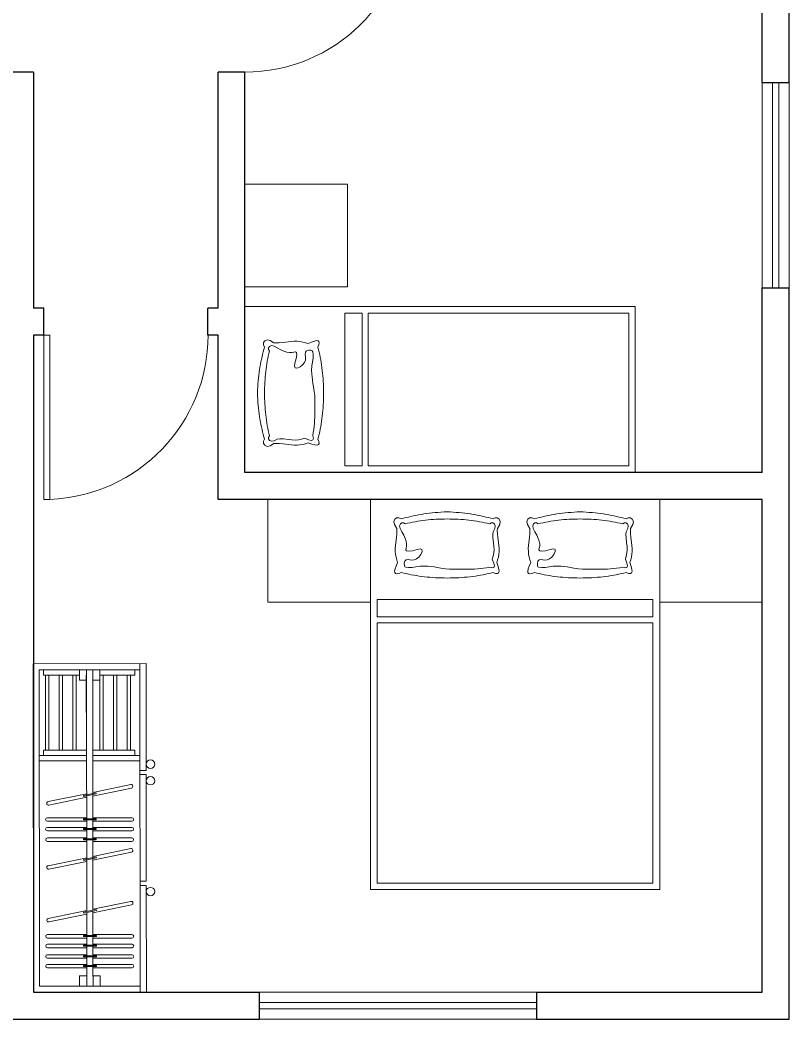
# Model space of a CAD drawing. Header units: centimetres. Extents: x -13202 to -12452, y 4339 to 5301.
# Drawn here: x -12826.4 to -12451.8, y 4339.4 to 4825.8 of the extents above; entities that cross this region are included whole.
import ezdxf

# ---------------------------------------------------------------- set-up
doc = ezdxf.new("R2010")
doc.units = ezdxf.units.CM
for name, color, linetype, lineweight in [('Janela', 92, 'Continuous', 15), ('Objetos', 34, 'Continuous', 13), ('Paredes', 154, 'Continuous', 25), ('Porta', 30, 'Continuous', 15)]:
    doc.layers.add(name, color=color, linetype=linetype, lineweight=lineweight)

# ---------------------------------------------------------------- blocks, each defined once
blk = doc.blocks.new('cama_casal')
at = {"layer": 'Objetos'}
for p, q in [((-0.7045, 0), (-1.2045, 0)), ((-1.2045, 0), (-1.2045, -0.5)), ((-0.7045, -1.9), (-0.7045, 0)), ((-0.7045, 0), (0.7045, 0)), ((-0.7045, -0.5), (-0.7045, 0)), ((0.7045, 0), (0.7045, -0.5)), ((1.2045, 0), (0.7045, 0)), ((0.7045, 0), (0.7045, -1.9)), ((1.2045, -0.5), (1.2045, 0)), ((-0.5856, -0.0962), (-0.5899, -0.1075)), ((-0.5769, -0.0902), (-0.5856, -0.0962)), ((-0.5661, -0.0899), (-0.5769, -0.0902)), ((-0.5537, -0.0956), (-0.5661, -0.0899)), ((-0.5425, -0.0923), (-0.5537, -0.0956)), ((-0.5311, -0.0891), (-0.5425, -0.0923)), ((-0.5195, -0.086), (-0.5311, -0.0891)), ((-0.5076, -0.0832), (-0.5195, -0.086)), ((-0.4955, -0.0805), (-0.5076, -0.0832)), ((-0.4831, -0.0779), (-0.4955, -0.0805)), ((-0.4705, -0.0755), (-0.4831, -0.0779)), ((-0.4576, -0.0733), (-0.4705, -0.0755)), ((-0.4445, -0.0712), (-0.4576, -0.0733)), ((-0.4311, -0.0693), (-0.4445, -0.0712)), ((-0.4175, -0.0676), (-0.4311, -0.0693)), ((-0.4036, -0.066), (-0.4175, -0.0676)), ((-0.3895, -0.0646), (-0.4036, -0.066)), ((-0.3969, -0.0978), (-0.3838, -0.097)), ((-0.3752, -0.0633), (-0.3895, -0.0646)), ((-0.3838, -0.097), (-0.3707, -0.0964)), ((-0.3606, -0.0623), (-0.3752, -0.0633)), ((-0.3707, -0.0964), (-0.3574, -0.0959)), ((-0.3457, -0.0613), (-0.3606, -0.0623)), ((-0.3574, -0.0959), (-0.3441, -0.0957)), ((-0.3306, -0.0606), (-0.3457, -0.0613)), ((-0.3441, -0.0957), (-0.3306, -0.0956)), ((-0.3157, -0.0613), (-0.3306, -0.0606)), ((-0.3306, -0.0956), (-0.3171, -0.0957)), ((-0.3171, -0.0957), (-0.3036, -0.0959)), ((-0.3009, -0.0623), (-0.3157, -0.0613)), ((-0.3036, -0.0959), (-0.2903, -0.0964)), ((-0.2864, -0.0633), (-0.3009, -0.0623)), ((-0.2903, -0.0964), (-0.277, -0.097)), ((-0.2721, -0.0646), (-0.2864, -0.0633)), ((-0.277, -0.097), (-0.2638, -0.0978)), ((-0.258, -0.066), (-0.2721, -0.0646)), ((-0.2442, -0.0676), (-0.258, -0.066)), ((-0.2306, -0.0693), (-0.2442, -0.0676)), ((-0.2172, -0.0712), (-0.2306, -0.0693)), ((-0.2041, -0.0733), (-0.2172, -0.0712)), ((-0.1911, -0.0755), (-0.2041, -0.0733)), ((-0.1784, -0.0779), (-0.1911, -0.0755)), ((-0.166, -0.0805), (-0.1784, -0.0779)), ((-0.1537, -0.0832), (-0.166, -0.0805)), ((-0.1417, -0.086), (-0.1537, -0.0832)), ((-0.1299, -0.0891), (-0.1417, -0.086)), ((-0.1183, -0.0923), (-0.1299, -0.0891)), ((-0.107, -0.0956), (-0.1183, -0.0923)), ((-0.0964, -0.0899), (-0.107, -0.0956)), ((-0.0863, -0.0902), (-0.0964, -0.0899)), ((-0.077, -0.0962), (-0.0863, -0.0902)), ((-0.0717, -0.1075), (-0.077, -0.0962)), ((0.0625, -0.0962), (0.0582, -0.1075)), ((0.0712, -0.0902), (0.0625, -0.0962)), ((0.082, -0.0899), (0.0712, -0.0902)), ((0.0944, -0.0956), (0.082, -0.0899)), ((0.1055, -0.0923), (0.0944, -0.0956)), ((0.1169, -0.0891), (0.1055, -0.0923)), ((0.1286, -0.086), (0.1169, -0.0891)), ((0.1405, -0.0832), (0.1286, -0.086)), ((0.1526, -0.0805), (0.1405, -0.0832)), ((0.165, -0.0779), (0.1526, -0.0805)), ((0.1776, -0.0755), (0.165, -0.0779)), ((0.1905, -0.0733), (0.1776, -0.0755)), ((0.2036, -0.0712), (0.1905, -0.0733)), ((0.217, -0.0693), (0.2036, -0.0712)), ((0.2306, -0.0676), (0.217, -0.0693)), ((0.2444, -0.066), (0.2306, -0.0676)), ((0.2586, -0.0646), (0.2444, -0.066)), ((0.2512, -0.0978), (0.2643, -0.097)), ((0.2729, -0.0633), (0.2586, -0.0646)), ((0.2643, -0.097), (0.2774, -0.0964)), ((0.2875, -0.0623), (0.2729, -0.0633)), ((0.2774, -0.0964), (0.2907, -0.0959)), ((0.3024, -0.0613), (0.2875, -0.0623)), ((0.2907, -0.0959), (0.304, -0.0957)), ((0.3174, -0.0606), (0.3024, -0.0613)), ((0.304, -0.0957), (0.3174, -0.0956)), ((0.3324, -0.0613), (0.3174, -0.0606)), ((0.3174, -0.0956), (0.331, -0.0957)), ((0.331, -0.0957), (0.3445, -0.0959)), ((0.3472, -0.0623), (0.3324, -0.0613)), ((0.3445, -0.0959), (0.3578, -0.0964)), ((0.3617, -0.0633), (0.3472, -0.0623)), ((0.3578, -0.0964), (0.3711, -0.097)), ((0.376, -0.0646), (0.3617, -0.0633)), ((0.3711, -0.097), (0.3843, -0.0978)), ((0.3901, -0.066), (0.376, -0.0646)), ((0.4039, -0.0676), (0.3901, -0.066)), ((0.4175, -0.0693), (0.4039, -0.0676)), ((0.4309, -0.0712), (0.4175, -0.0693)), ((0.444, -0.0733), (0.4309, -0.0712)), ((0.457, -0.0755), (0.444, -0.0733)), ((0.4696, -0.0779), (0.457, -0.0755)), ((0.4821, -0.0805), (0.4696, -0.0779)), ((0.4944, -0.0832), (0.4821, -0.0805)), ((0.5064, -0.086), (0.4944, -0.0832)), ((0.5182, -0.0891), (0.5064, -0.086)), ((0.5298, -0.0923), (0.5182, -0.0891)), ((0.5411, -0.0956), (0.5298, -0.0923)), ((0.5517, -0.0899), (0.5411, -0.0956)), ((0.5618, -0.0902), (0.5517, -0.0899)), ((0.5711, -0.0962), (0.5618, -0.0902)), ((0.5764, -0.1075), (0.5711, -0.0962)), ((-0.5899, -0.1075), (-0.5866, -0.1225)), ((-0.5866, -0.1225), (-0.5756, -0.1412)), ((-0.5756, -0.1412), (-0.5752, -0.1518)), ((-0.562, -0.1295), (-0.5581, -0.12)), ((-0.56, -0.142), (-0.562, -0.1295)), ((-0.5518, -0.1574), (-0.56, -0.142)), ((-0.5581, -0.12), (-0.5513, -0.1148)), ((-0.5513, -0.1148), (-0.5436, -0.1145)), ((-0.5436, -0.1145), (-0.5356, -0.1193)), ((-0.5356, -0.1193), (-0.5233, -0.1164)), ((-0.5233, -0.1164), (-0.5111, -0.1136)), ((-0.5111, -0.1136), (-0.4987, -0.1111)), ((-0.4987, -0.1111), (-0.4862, -0.1088)), ((-0.4862, -0.1088), (-0.4737, -0.1066)), ((-0.4737, -0.1066), (-0.4611, -0.1047)), ((-0.4611, -0.1047), (-0.4484, -0.1029)), ((-0.4484, -0.1029), (-0.4357, -0.1014)), ((-0.4357, -0.1014), (-0.4228, -0.1)), ((-0.4228, -0.1), (-0.4099, -0.0988)), ((-0.4099, -0.0988), (-0.3969, -0.0978)), ((-0.2638, -0.0978), (-0.2506, -0.0988)), ((-0.2506, -0.0988), (-0.2376, -0.1)), ((-0.2376, -0.1), (-0.2246, -0.1014)), ((-0.2246, -0.1014), (-0.2117, -0.1029)), ((-0.2117, -0.1029), (-0.1988, -0.1047)), ((-0.1988, -0.1047), (-0.1861, -0.1066)), ((-0.1861, -0.1066), (-0.1734, -0.1088)), ((-0.1734, -0.1088), (-0.1607, -0.1111)), ((-0.1607, -0.1111), (-0.1482, -0.1136)), ((-0.1482, -0.1136), (-0.1357, -0.1164)), ((-0.1357, -0.1164), (-0.1232, -0.1193)), ((-0.1232, -0.1193), (-0.1153, -0.1145)), ((-0.1153, -0.1145), (-0.1078, -0.1148)), ((-0.1078, -0.1148), (-0.1007, -0.12)), ((-0.0991, -0.142), (-0.107, -0.1574)), ((-0.1007, -0.12), (-0.0969, -0.1295)), ((-0.0969, -0.1295), (-0.0991, -0.142)), ((-0.0862, -0.1518), (-0.0851, -0.1412)), ((-0.0851, -0.1412), (-0.0745, -0.1225)), ((-0.0745, -0.1225), (-0.0717, -0.1075)), ((0.0582, -0.1075), (0.0615, -0.1225)), ((0.0615, -0.1225), (0.0725, -0.1412)), ((0.0725, -0.1412), (0.0729, -0.1518)), ((0.0861, -0.1295), (0.09, -0.12)), ((0.0881, -0.142), (0.0861, -0.1295)), ((0.0963, -0.1574), (0.0881, -0.142)), ((0.09, -0.12), (0.0968, -0.1148)), ((0.0968, -0.1148), (0.1045, -0.1145)), ((0.1045, -0.1145), (0.1125, -0.1193)), ((0.1125, -0.1193), (0.1247, -0.1164)), ((0.1247, -0.1164), (0.137, -0.1136)), ((0.137, -0.1136), (0.1494, -0.1111)), ((0.1494, -0.1111), (0.1618, -0.1088)), ((0.1618, -0.1088), (0.1744, -0.1066)), ((0.1744, -0.1066), (0.187, -0.1047)), ((0.187, -0.1047), (0.1996, -0.1029)), ((0.1996, -0.1029), (0.2124, -0.1014)), ((0.2124, -0.1014), (0.2252, -0.1)), ((0.2252, -0.1), (0.2382, -0.0988)), ((0.2382, -0.0988), (0.2512, -0.0978)), ((0.3843, -0.0978), (0.3975, -0.0988)), ((0.3975, -0.0988), (0.4105, -0.1)), ((0.4105, -0.1), (0.4235, -0.1014)), ((0.4235, -0.1014), (0.4364, -0.1029)), ((0.4364, -0.1029), (0.4493, -0.1047)), ((0.4493, -0.1047), (0.462, -0.1066)), ((0.462, -0.1066), (0.4747, -0.1088)), ((0.4747, -0.1088), (0.4874, -0.1111)), ((0.4874, -0.1111), (0.4999, -0.1136)), ((0.4999, -0.1136), (0.5124, -0.1164)), ((0.5124, -0.1164), (0.5249, -0.1193)), ((0.5249, -0.1193), (0.5328, -0.1145)), ((0.5328, -0.1145), (0.5403, -0.1148)), ((0.5403, -0.1148), (0.5474, -0.12)), ((0.549, -0.142), (0.5411, -0.1574)), ((0.5474, -0.12), (0.5512, -0.1295)), ((0.5512, -0.1295), (0.549, -0.142)), ((0.5619, -0.1518), (0.563, -0.1412)), ((0.563, -0.1412), (0.5736, -0.1225)), ((0.5736, -0.1225), (0.5764, -0.1075)), ((-0.578, -0.186), (-0.5812, -0.2099)), ((-0.576, -0.1667), (-0.578, -0.186)), ((-0.5752, -0.1518), (-0.576, -0.1667)), ((-0.5421, -0.1745), (-0.5518, -0.1574)), ((-0.5349, -0.1901), (-0.5421, -0.1745)), ((-0.5302, -0.2042), (-0.5349, -0.1901)), ((-0.107, -0.1574), (-0.1084, -0.1693)), ((-0.1084, -0.1693), (-0.1076, -0.1876)), ((-0.1076, -0.1876), (-0.1045, -0.2124)), ((-0.0857, -0.1667), (-0.0862, -0.1518)), ((-0.0839, -0.186), (-0.0857, -0.1667)), ((-0.0807, -0.2099), (-0.0839, -0.186)), ((0.0701, -0.186), (0.0669, -0.2099)), ((0.0721, -0.1667), (0.0701, -0.186)), ((0.0729, -0.1518), (0.0721, -0.1667)), ((0.106, -0.1745), (0.0963, -0.1574)), ((0.1132, -0.1901), (0.106, -0.1745)), ((0.1179, -0.2042), (0.1132, -0.1901)), ((0.5411, -0.1574), (0.5397, -0.1693)), ((0.5397, -0.1693), (0.5405, -0.1876)), ((0.5405, -0.1876), (0.5436, -0.2124)), ((0.5624, -0.1667), (0.5619, -0.1518)), ((0.5642, -0.186), (0.5624, -0.1667)), ((0.5674, -0.2099), (0.5642, -0.186)), ((-0.5828, -0.2248), (-0.5835, -0.2393)), ((-0.5835, -0.2393), (-0.5831, -0.2536)), ((-0.5812, -0.2099), (-0.5828, -0.2248)), ((-0.5323, -0.2461), (-0.5306, -0.2374)), ((-0.5306, -0.2374), (-0.528, -0.2279)), ((-0.5279, -0.2168), (-0.5302, -0.2042)), ((-0.528, -0.2279), (-0.5279, -0.2168)), ((-0.4614, -0.2411), (-0.4768, -0.2437)), ((-0.4533, -0.2445), (-0.4614, -0.2411)), ((-0.1045, -0.2124), (-0.1026, -0.2291)), ((-0.1026, -0.2291), (-0.1023, -0.2453)), ((-0.0788, -0.2248), (-0.0807, -0.2099)), ((-0.0779, -0.2393), (-0.0788, -0.2248)), ((-0.078, -0.2536), (-0.0779, -0.2393)), ((0.0653, -0.2248), (0.0646, -0.2393)), ((0.0646, -0.2393), (0.065, -0.2536)), ((0.0669, -0.2099), (0.0653, -0.2248)), ((0.1158, -0.2461), (0.1175, -0.2374)), ((0.1175, -0.2374), (0.1201, -0.2279)), ((0.1202, -0.2168), (0.1179, -0.2042)), ((0.1201, -0.2279), (0.1202, -0.2168)), ((0.1867, -0.2411), (0.1712, -0.2437)), ((0.1948, -0.2445), (0.1867, -0.2411)), ((0.5436, -0.2124), (0.5455, -0.2291)), ((0.5455, -0.2291), (0.5458, -0.2453)), ((0.5693, -0.2248), (0.5674, -0.2099)), ((0.5702, -0.2393), (0.5693, -0.2248)), ((0.5701, -0.2536), (0.5702, -0.2393)), ((-0.5831, -0.2536), (-0.5818, -0.2676)), ((-0.5818, -0.2676), (-0.5795, -0.2813)), ((-0.5795, -0.2813), (-0.5761, -0.2948)), ((-0.5278, -0.2511), (-0.5323, -0.2461)), ((-0.517, -0.2524), (-0.5278, -0.2511)), ((-0.5, -0.25), (-0.517, -0.2524)), ((-0.4768, -0.2437), (-0.5, -0.25)), ((-0.4916, -0.2945), (-0.4794, -0.2897)), ((-0.4794, -0.2897), (-0.4687, -0.281)), ((-0.4687, -0.281), (-0.4593, -0.2687)), ((-0.4593, -0.2687), (-0.4527, -0.2537)), ((-0.4527, -0.2537), (-0.4533, -0.2445)), ((-0.1063, -0.2763), (-0.1107, -0.2912)), ((-0.1107, -0.2912), (-0.1031, -0.3104)), ((-0.1035, -0.261), (-0.1063, -0.2763)), ((-0.1023, -0.2453), (-0.1035, -0.261)), ((-0.0846, -0.2948), (-0.0813, -0.2813)), ((-0.0813, -0.2813), (-0.0792, -0.2676)), ((-0.0792, -0.2676), (-0.078, -0.2536)), ((0.065, -0.2536), (0.0663, -0.2676)), ((0.0663, -0.2676), (0.0686, -0.2813)), ((0.0686, -0.2813), (0.072, -0.2948)), ((0.1203, -0.2511), (0.1158, -0.2461)), ((0.1311, -0.2524), (0.1203, -0.2511)), ((0.1481, -0.25), (0.1311, -0.2524)), ((0.1712, -0.2437), (0.1481, -0.25)), ((0.1565, -0.2945), (0.1687, -0.2897)), ((0.1687, -0.2897), (0.1794, -0.281)), ((0.1794, -0.281), (0.1887, -0.2687)), ((0.1887, -0.2687), (0.1954, -0.2537)), ((0.1954, -0.2537), (0.1948, -0.2445)), ((0.5418, -0.2763), (0.5374, -0.2912)), ((0.5374, -0.2912), (0.545, -0.3104)), ((0.5446, -0.261), (0.5418, -0.2763)), ((0.5458, -0.2453), (0.5446, -0.261)), ((0.5635, -0.2948), (0.5668, -0.2813)), ((0.5668, -0.2813), (0.5689, -0.2676)), ((0.5689, -0.2676), (0.5701, -0.2536)), ((-0.5844, -0.3384), (-0.5865, -0.3489)), ((-0.5795, -0.3247), (-0.5844, -0.3384)), ((-0.5718, -0.308), (-0.5795, -0.3247)), ((-0.5761, -0.2948), (-0.5718, -0.308)), ((-0.5393, -0.3105), (-0.5364, -0.3002)), ((-0.539, -0.3214), (-0.5393, -0.3105)), ((-0.5367, -0.3278), (-0.539, -0.3214)), ((-0.5318, -0.3299), (-0.5367, -0.3278)), ((-0.5364, -0.3002), (-0.5302, -0.2942)), ((-0.5181, -0.3322), (-0.5318, -0.3299)), ((-0.5302, -0.2942), (-0.5206, -0.293)), ((-0.5206, -0.293), (-0.5053, -0.2956)), ((-0.5016, -0.3317), (-0.5181, -0.3322)), ((-0.5053, -0.2956), (-0.4916, -0.2945)), ((-0.4825, -0.3286), (-0.5016, -0.3317)), ((-0.4618, -0.3255), (-0.4825, -0.3286)), ((-0.4423, -0.3247), (-0.4618, -0.3255)), ((-0.4237, -0.3261), (-0.4423, -0.3247)), ((-0.4096, -0.3273), (-0.4237, -0.3261)), ((-0.3944, -0.329), (-0.4096, -0.3273)), ((-0.3782, -0.3313), (-0.3944, -0.329)), ((-0.3613, -0.3343), (-0.3782, -0.3313)), ((-0.3392, -0.3378), (-0.3613, -0.3343)), ((-0.3192, -0.3399), (-0.3392, -0.3378)), ((-0.3013, -0.3405), (-0.3192, -0.3399)), ((-0.2549, -0.3404), (-0.27, -0.3405)), ((-0.24, -0.3403), (-0.2549, -0.3404)), ((-0.2255, -0.3401), (-0.24, -0.3403)), ((-0.2113, -0.3399), (-0.2255, -0.3401)), ((-0.1971, -0.3394), (-0.2113, -0.3399)), ((-0.1828, -0.3384), (-0.1971, -0.3394)), ((-0.1682, -0.337), (-0.1828, -0.3384)), ((-0.1534, -0.3351), (-0.1682, -0.337)), ((-0.1384, -0.3328), (-0.1534, -0.3351)), ((-0.1232, -0.3299), (-0.1384, -0.3328)), ((-0.1104, -0.3335), (-0.1232, -0.3299)), ((-0.1029, -0.3315), (-0.1104, -0.3335)), ((-0.1031, -0.3104), (-0.1004, -0.3238)), ((-0.1004, -0.3238), (-0.1029, -0.3315)), ((-0.0888, -0.308), (-0.0846, -0.2948)), ((-0.0888, -0.308), (-0.0888, -0.308)), ((-0.0821, -0.3264), (-0.0888, -0.308)), ((-0.0784, -0.3409), (-0.0821, -0.3264)), ((0.0636, -0.3384), (0.0616, -0.3489)), ((0.0685, -0.3247), (0.0636, -0.3384)), ((0.0763, -0.308), (0.0685, -0.3247)), ((0.072, -0.2948), (0.0763, -0.308)), ((0.1088, -0.3105), (0.1117, -0.3002)), ((0.109, -0.3214), (0.1088, -0.3105)), ((0.1114, -0.3278), (0.109, -0.3214)), ((0.1163, -0.3299), (0.1114, -0.3278)), ((0.1117, -0.3002), (0.1179, -0.2942)), ((0.13, -0.3322), (0.1163, -0.3299)), ((0.1179, -0.2942), (0.1275, -0.293)), ((0.1275, -0.293), (0.1428, -0.2956)), ((0.1464, -0.3317), (0.13, -0.3322)), ((0.1428, -0.2956), (0.1565, -0.2945)), ((0.1656, -0.3286), (0.1464, -0.3317)), ((0.1863, -0.3255), (0.1656, -0.3286)), ((0.2058, -0.3247), (0.1863, -0.3255)), ((0.2244, -0.3261), (0.2058, -0.3247)), ((0.2385, -0.3273), (0.2244, -0.3261)), ((0.2537, -0.329), (0.2385, -0.3273)), ((0.2699, -0.3313), (0.2537, -0.329)), ((0.2868, -0.3343), (0.2699, -0.3313)), ((0.3089, -0.3378), (0.2868, -0.3343)), ((0.3289, -0.3399), (0.3089, -0.3378)), ((0.3468, -0.3405), (0.3289, -0.3399)), ((0.3932, -0.3404), (0.3781, -0.3405)), ((0.408, -0.3403), (0.3932, -0.3404)), ((0.4226, -0.3401), (0.408, -0.3403)), ((0.4368, -0.3399), (0.4226, -0.3401)), ((0.4509, -0.3394), (0.4368, -0.3399)), ((0.4653, -0.3384), (0.4509, -0.3394)), ((0.4799, -0.337), (0.4653, -0.3384)), ((0.4947, -0.3351), (0.4799, -0.337)), ((0.5097, -0.3328), (0.4947, -0.3351)), ((0.5249, -0.3299), (0.5097, -0.3328)), ((0.5376, -0.3335), (0.5249, -0.3299)), ((0.5452, -0.3315), (0.5376, -0.3335)), ((0.545, -0.3104), (0.5476, -0.3238)), ((0.5476, -0.3238), (0.5452, -0.3315)), ((0.5592, -0.308), (0.5635, -0.2948)), ((0.566, -0.3264), (0.5592, -0.308)), ((0.5592, -0.308), (0.5592, -0.308)), ((0.5697, -0.3409), (0.566, -0.3264)), ((-0.5865, -0.3489), (-0.5857, -0.3564)), ((-0.5857, -0.3564), (-0.582, -0.3607)), ((-0.582, -0.3607), (-0.5755, -0.3621)), ((-0.5755, -0.3621), (-0.5661, -0.3603)), ((-0.5661, -0.3603), (-0.5537, -0.3555)), ((-0.5537, -0.3555), (-0.5419, -0.3586)), ((-0.5419, -0.3586), (-0.53, -0.3615)), ((-0.53, -0.3615), (-0.5179, -0.3643)), ((-0.5179, -0.3643), (-0.5056, -0.3668)), ((-0.5056, -0.3668), (-0.4931, -0.3692)), ((-0.4931, -0.3692), (-0.4805, -0.3714)), ((-0.4805, -0.3714), (-0.4677, -0.3734)), ((-0.4677, -0.3734), (-0.4548, -0.3752)), ((-0.4548, -0.3752), (-0.4417, -0.3768)), ((-0.4417, -0.3768), (-0.4284, -0.3783)), ((-0.4284, -0.3783), (-0.4149, -0.3795)), ((-0.4149, -0.3795), (-0.4013, -0.3806)), ((-0.4013, -0.3806), (-0.3875, -0.3814)), ((-0.3875, -0.3814), (-0.3735, -0.3821)), ((-0.3735, -0.3821), (-0.3594, -0.3826)), ((-0.3594, -0.3826), (-0.3451, -0.3829)), ((-0.3451, -0.3829), (-0.3306, -0.383)), ((-0.3306, -0.383), (-0.3161, -0.3829)), ((-0.3161, -0.3829), (-0.3017, -0.3826)), ((-0.3017, -0.3826), (-0.2875, -0.3821)), ((-0.2855, -0.3405), (-0.3013, -0.3405)), ((-0.2875, -0.3821), (-0.2734, -0.3814)), ((-0.27, -0.3405), (-0.2855, -0.3405)), ((-0.2734, -0.3814), (-0.2596, -0.3806)), ((-0.2596, -0.3806), (-0.2459, -0.3795)), ((-0.2459, -0.3795), (-0.2324, -0.3783)), ((-0.2324, -0.3783), (-0.2191, -0.3768)), ((-0.2191, -0.3768), (-0.2059, -0.3752)), ((-0.2059, -0.3752), (-0.1929, -0.3734)), ((-0.1929, -0.3734), (-0.1802, -0.3714)), ((-0.1802, -0.3714), (-0.1675, -0.3692)), ((-0.1675, -0.3692), (-0.1551, -0.3668)), ((-0.1551, -0.3668), (-0.1428, -0.3643)), ((-0.1428, -0.3643), (-0.1307, -0.3615)), ((-0.1307, -0.3615), (-0.1187, -0.3586)), ((-0.1187, -0.3586), (-0.107, -0.3555)), ((-0.107, -0.3555), (-0.0949, -0.3603)), ((-0.0949, -0.3603), (-0.086, -0.3612)), ((-0.086, -0.3612), (-0.0804, -0.3583)), ((-0.0804, -0.3583), (-0.0778, -0.3516)), ((-0.0778, -0.3516), (-0.0784, -0.3409)), ((0.0616, -0.3489), (0.0624, -0.3564)), ((0.0624, -0.3564), (0.066, -0.3607)), ((0.066, -0.3607), (0.0726, -0.3621)), ((0.0726, -0.3621), (0.082, -0.3603)), ((0.082, -0.3603), (0.0944, -0.3555)), ((0.0944, -0.3555), (0.1062, -0.3586)), ((0.1062, -0.3586), (0.1181, -0.3615)), ((0.1181, -0.3615), (0.1302, -0.3643)), ((0.1302, -0.3643), (0.1425, -0.3668)), ((0.1425, -0.3668), (0.1549, -0.3692)), ((0.1549, -0.3692), (0.1676, -0.3714)), ((0.1676, -0.3714), (0.1803, -0.3734)), ((0.1803, -0.3734), (0.1933, -0.3752)), ((0.1933, -0.3752), (0.2064, -0.3768)), ((0.2064, -0.3768), (0.2197, -0.3783)), ((0.2197, -0.3783), (0.2332, -0.3795)), ((0.2332, -0.3795), (0.2468, -0.3806)), ((0.2468, -0.3806), (0.2606, -0.3814)), ((0.2606, -0.3814), (0.2745, -0.3821)), ((0.2745, -0.3821), (0.2887, -0.3826)), ((0.2887, -0.3826), (0.303, -0.3829)), ((0.303, -0.3829), (0.3174, -0.383)), ((0.3174, -0.383), (0.332, -0.3829)), ((0.332, -0.3829), (0.3464, -0.3826)), ((0.3464, -0.3826), (0.3606, -0.3821)), ((0.3626, -0.3405), (0.3468, -0.3405)), ((0.3606, -0.3821), (0.3747, -0.3814)), ((0.3781, -0.3405), (0.3626, -0.3405)), ((0.3747, -0.3814), (0.3885, -0.3806)), ((0.3885, -0.3806), (0.4022, -0.3795)), ((0.4022, -0.3795), (0.4157, -0.3783)), ((0.4157, -0.3783), (0.429, -0.3768)), ((0.429, -0.3768), (0.4422, -0.3752)), ((0.4422, -0.3752), (0.4551, -0.3734)), ((0.4551, -0.3734), (0.4679, -0.3714)), ((0.4679, -0.3714), (0.4806, -0.3692)), ((0.4806, -0.3692), (0.493, -0.3668)), ((0.493, -0.3668), (0.5053, -0.3643)), ((0.5053, -0.3643), (0.5174, -0.3615)), ((0.5174, -0.3615), (0.5294, -0.3586)), ((0.5294, -0.3586), (0.5411, -0.3555)), ((0.5411, -0.3555), (0.5532, -0.3603)), ((0.5532, -0.3603), (0.562, -0.3612)), ((0.562, -0.3612), (0.5677, -0.3583)), ((0.5677, -0.3583), (0.5703, -0.3516)), ((0.5703, -0.3516), (0.5697, -0.3409)), ((-1.2045, -0.5), (-0.7045, -0.5)), ((0.6714, -0.4873), (-0.6714, -0.4873)), ((-0.6714, -0.4873), (-0.6714, -0.5717)), ((0.6714, -0.5717), (0.6714, -0.4873)), ((0.7045, -0.5), (1.2045, -0.5)), ((-0.6714, -0.5717), (0.6714, -0.5717)), ((0.6714, -0.6004), (-0.6714, -0.6004)), ((-0.6714, -0.6004), (-0.6714, -1.8694)), ((0.6714, -1.8694), (0.6714, -0.6004)), ((-0.6714, -1.8694), (0.6714, -1.8694)), ((0.7045, -1.9), (-0.7045, -1.9))]:
    blk.add_line(p, q, dxfattribs=at)
blk = doc.blocks.new('guarda_roupa')
at = {"layer": 'Objetos'}
for p, q in [((-0.8005, 0.5493), (-0.2805, 0.5498)), ((-0.8, -0.0007), (-0.8005, 0.5493)), ((-0.2805, 0.5198), (-0.2805, 0.5498)), ((-0.2605, 0.5498), (0.2595, 0.5502)), ((-0.2605, 0.5198), (-0.2605, 0.5498)), ((0.2595, 0.5502), (0.2595, 0.5202)), ((0.2795, 0.5502), (0.7995, 0.5507)), ((0.2795, 0.5502), (0.2795, 0.5202)), ((0.7995, 0.5507), (0.8, 0.0007)), ((-0.8005, 0.5193), (0.7995, 0.5207)), ((-0.77, 0.0293), (-0.7705, 0.5193)), ((-0.7704, 0.4937), (-0.7445, 0.4937)), ((-0.7445, 0.4937), (-0.7443, 0.3243)), ((-0.3796, 0.494), (-0.3537, 0.4941)), ((-0.3796, 0.494), (-0.3795, 0.2897)), ((-0.3537, 0.5197), (-0.3535, 0.2897)), ((-0.3277, 0.5197), (-0.3275, 0.2897)), ((0.7695, 0.5207), (0.77, 0.0307)), ((-0.3796, 0.4729), (-0.7445, 0.4726)), ((-0.3796, 0.4568), (-0.7444, 0.4565)), ((-0.1731, 0.2898), (-0.2112, 0.4748)), ((-0.1945, 0.4782), (-0.1556, 0.2899)), ((-0.0501, 0.29), (-0.0502, 0.4801)), ((-0.0331, 0.4801), (-0.0329, 0.29)), ((-0.003, 0.29), (-0.0031, 0.4801)), ((0.014, 0.4802), (0.0142, 0.29)), ((0.0483, 0.29), (0.0481, 0.4802)), ((0.0652, 0.4802), (0.0654, 0.2901)), ((0.1386, 0.2901), (0.1005, 0.4751)), ((0.1173, 0.4785), (0.1561, 0.2901)), ((0.3956, 0.2903), (0.3574, 0.4753)), ((0.3742, 0.4787), (0.413, 0.2904)), ((0.5186, 0.2905), (0.5184, 0.4806)), ((0.5356, 0.4806), (0.5357, 0.2905)), ((0.5657, 0.2905), (0.5656, 0.4806)), ((0.5827, 0.4807), (0.5828, 0.2905)), ((0.617, 0.2905), (0.6168, 0.4807)), ((0.6339, 0.4807), (0.6341, 0.2906)), ((0.6641, 0.2906), (0.6639, 0.4807)), ((0.681, 0.4807), (0.6812, 0.2906)), ((-0.3796, 0.4068), (-0.7444, 0.4065)), ((-0.3795, 0.3907), (-0.7444, 0.3903)), ((-0.3795, 0.3407), (-0.7443, 0.3403)), ((-0.7203, 0.3244), (-0.7703, 0.3243)), ((-0.3795, 0.3245), (-0.7443, 0.3242)), ((-0.7203, 0.2894), (-0.7203, 0.3244)), ((-0.1713, 0.3058), (-0.1665, 0.3068)), ((-0.1587, 0.2442), (-0.1713, 0.3058)), ((-0.1665, 0.3068), (-0.1538, 0.2452)), ((-0.0451, 0.2437), (-0.0451, 0.3065)), ((-0.0451, 0.3065), (-0.0402, 0.3065)), ((-0.0402, 0.3065), (-0.0401, 0.2437)), ((0.002, 0.3066), (0.007, 0.3066)), ((0.002, 0.2437), (0.002, 0.3066)), ((0.007, 0.3066), (0.007, 0.2437)), ((0.0532, 0.3066), (0.0582, 0.3066)), ((0.0533, 0.2438), (0.0532, 0.3066)), ((0.0582, 0.3066), (0.0582, 0.2438)), ((0.1404, 0.3061), (0.1453, 0.3071)), ((0.1531, 0.2445), (0.1404, 0.3061)), ((0.1453, 0.3071), (0.158, 0.2455)), ((0.3973, 0.3063), (0.4022, 0.3073)), ((0.41, 0.2447), (0.3973, 0.3063)), ((0.4022, 0.3073), (0.4149, 0.2457)), ((0.5236, 0.307), (0.5285, 0.307)), ((0.5236, 0.2442), (0.5236, 0.307)), ((0.5285, 0.307), (0.5286, 0.2442)), ((0.5707, 0.2442), (0.5707, 0.3071)), ((0.5707, 0.3071), (0.5756, 0.3071)), ((0.5756, 0.3071), (0.5757, 0.2442)), ((0.622, 0.2443), (0.6219, 0.3071)), ((0.6219, 0.3071), (0.6269, 0.3071)), ((0.6269, 0.3071), (0.6269, 0.2443)), ((0.669, 0.3072), (0.674, 0.3072)), ((0.6691, 0.2443), (0.669, 0.3072)), ((0.674, 0.3072), (0.674, 0.2443)), ((0.7697, 0.3257), (0.7197, 0.3256)), ((0.7197, 0.3256), (0.7197, 0.2906)), ((0.4006, 0.2904), (-0.7703, 0.2893)), ((0.4068, 0.2604), (-0.7702, 0.2593)), ((-0.3794, 0.2584), (-0.7443, 0.2581)), ((-0.7202, 0.2244), (-0.7202, 0.2594)), ((-0.3794, 0.2597), (-0.3792, 0.0495)), ((-0.3535, 0.2597), (-0.3533, 0.0297)), ((-0.3275, 0.2597), (-0.3273, 0.0297)), ((-0.1282, 0.0718), (-0.167, 0.2599)), ((-0.0451, 0.29), (-0.163, 0.2899)), ((-0.1538, 0.2452), (-0.1587, 0.2442)), ((-0.0451, 0.26), (-0.1568, 0.2599)), ((-0.1495, 0.2599), (-0.1114, 0.0753)), ((-0.0499, 0.0687), (-0.0501, 0.26)), ((-0.0401, 0.2437), (-0.0451, 0.2437)), ((0.002, 0.29), (-0.0401, 0.29)), ((0.002, 0.26), (-0.0401, 0.26)), ((-0.0329, 0.26), (-0.0328, 0.0687)), ((-0.0028, 0.0687), (-0.0029, 0.26)), ((0.007, 0.2437), (0.002, 0.2437)), ((0.0532, 0.29), (0.007, 0.29)), ((0.0533, 0.26), (0.007, 0.26)), ((0.0142, 0.26), (0.0144, 0.0687)), ((0.0485, 0.0688), (0.0483, 0.26)), ((0.0582, 0.2438), (0.0533, 0.2438)), ((0.0654, 0.2601), (0.0656, 0.0688)), ((0.1836, 0.0721), (0.1448, 0.2601)), ((0.158, 0.2455), (0.1531, 0.2445)), ((0.1623, 0.2601), (0.2003, 0.0755)), ((0.4405, 0.0723), (0.4017, 0.2604)), ((0.5236, 0.2905), (0.4057, 0.2904)), ((0.4149, 0.2457), (0.41, 0.2447)), ((0.5236, 0.2605), (0.4119, 0.2604)), ((0.4192, 0.2604), (0.4573, 0.0758)), ((0.5188, 0.0692), (0.5186, 0.2605)), ((0.5286, 0.2442), (0.5236, 0.2442)), ((0.5707, 0.2905), (0.5285, 0.2905)), ((0.5707, 0.2605), (0.5286, 0.2605)), ((0.5358, 0.2605), (0.5359, 0.0692)), ((0.5659, 0.0692), (0.5657, 0.2605)), ((0.5757, 0.2442), (0.5707, 0.2442)), ((0.6219, 0.2905), (0.5757, 0.2905)), ((0.622, 0.2605), (0.5757, 0.2605)), ((0.5829, 0.2605), (0.583, 0.0692)), ((0.6172, 0.0693), (0.617, 0.2605)), ((0.6269, 0.2443), (0.622, 0.2443)), ((0.669, 0.2906), (0.6269, 0.2906)), ((0.6691, 0.2606), (0.6269, 0.2606)), ((0.6341, 0.2606), (0.6343, 0.0693)), ((0.6643, 0.0693), (0.6641, 0.2606)), ((0.674, 0.2443), (0.6691, 0.2443)), ((0.7697, 0.2907), (0.674, 0.2906)), ((0.7698, 0.2607), (0.674, 0.2606)), ((0.6812, 0.2606), (0.6814, 0.0693)), ((0.7198, 0.2606), (0.7198, 0.2256)), ((-0.7202, 0.2244), (-0.7702, 0.2243)), ((-0.7442, 0.2243), (-0.7441, 0.0492)), ((-0.3794, 0.2084), (-0.7442, 0.2081)), ((0.7698, 0.2257), (0.7198, 0.2256)), ((-0.3794, 0.1922), (-0.7442, 0.1919)), ((-0.3793, 0.1422), (-0.7442, 0.1419)), ((-0.3793, 0.1261), (-0.7442, 0.1258)), ((-0.7441, 0.0492), (-0.77, 0.0492)), ((-0.3793, 0.0761), (-0.7441, 0.0758)), ((-0.3793, 0.06), (-0.7441, 0.0596)), ((-0.3533, 0.0496), (-0.3792, 0.0495)), ((0.8, 0.0007), (-0.8, -0.0007)), ((0.77, 0.0307), (-0.77, 0.0293))]:
    blk.add_line(p, q, dxfattribs=at)
for centre in [(-0.3107, 0.5705), (-0.2303, 0.5706), (0.3097, 0.571)]:
    blk.add_circle(centre, 0.0208, dxfattribs=at)
for centre, start, end in [((-0.0417, 0.4801), 0.0505, 180.0505), ((0.0054, 0.4802), 0.0505, 180.0505), ((0.0567, 0.4802), 0.0505, 180.0505), ((0.527, 0.4806), 0.0505, 180.0505), ((0.5741, 0.4807), 0.0505, 180.0505), ((0.6254, 0.4807), 0.0505, 180.0505), ((0.6725, 0.4807), 0.0505, 180.0505), ((-0.2029, 0.4765), 11.6452, 191.6452), ((0.1089, 0.4768), 11.6452, 191.6452), ((0.3658, 0.477), 11.6452, 191.6452), ((-0.1198, 0.0735), 191.6452, 11.6452), ((-0.0413, 0.0687), 180.0505, 0.0505), ((0.0058, 0.0687), 180.0505, 0.0505), ((0.057, 0.0688), 180.0505, 0.0505), ((0.1919, 0.0738), 191.6452, 11.6452), ((0.4489, 0.074), 191.6452, 11.6452), ((0.5274, 0.0692), 180.0505, 0.0505), ((0.5745, 0.0692), 180.0505, 0.0505), ((0.6257, 0.0693), 180.0505, 0.0505), ((0.6728, 0.0693), 180.0505, 0.0505)]:
    blk.add_arc(centre, 0.00856, start, end, dxfattribs=at)
blk = doc.blocks.new('cama_solteiro')
at = {"layer": 'Objetos'}
for p, q in [((0.4045, 0), (-0.4045, 0)), ((-0.4045, 0), (-0.4045, -1.9)), ((0.4045, -1.9), (0.4045, 0)), ((0.5007, 0), (1.0007, 0)), ((0.5007, -0.5), (0.5007, 0)), ((1.0007, 0), (1.0007, -0.5)), ((-0.2764, -0.1075), (-0.2711, -0.0962)), ((-0.2711, -0.0962), (-0.2618, -0.0902)), ((-0.2618, -0.0902), (-0.2517, -0.0899)), ((-0.2517, -0.0899), (-0.2411, -0.0956)), ((-0.2411, -0.0956), (-0.2298, -0.0923)), ((-0.2298, -0.0923), (-0.2182, -0.0891)), ((-0.2182, -0.0891), (-0.2064, -0.086)), ((-0.2064, -0.086), (-0.1944, -0.0832)), ((-0.1944, -0.0832), (-0.1821, -0.0805)), ((-0.1821, -0.0805), (-0.1696, -0.0779)), ((-0.1696, -0.0779), (-0.157, -0.0755)), ((-0.157, -0.0755), (-0.144, -0.0733)), ((-0.144, -0.0733), (-0.1309, -0.0712)), ((-0.1309, -0.0712), (-0.1175, -0.0693)), ((-0.1175, -0.0693), (-0.1039, -0.0676)), ((-0.1039, -0.0676), (-0.0901, -0.066)), ((-0.0901, -0.066), (-0.076, -0.0646)), ((-0.0711, -0.097), (-0.0843, -0.0978)), ((-0.076, -0.0646), (-0.0617, -0.0633)), ((-0.0578, -0.0964), (-0.0711, -0.097)), ((-0.0617, -0.0633), (-0.0472, -0.0623)), ((-0.0445, -0.0959), (-0.0578, -0.0964)), ((-0.0472, -0.0623), (-0.0324, -0.0613)), ((-0.031, -0.0957), (-0.0445, -0.0959)), ((-0.0324, -0.0613), (-0.0174, -0.0606)), ((-0.0174, -0.0956), (-0.031, -0.0957)), ((-0.0174, -0.0606), (-0.0024, -0.0613)), ((-0.004, -0.0957), (-0.0174, -0.0956)), ((0.0093, -0.0959), (-0.004, -0.0957)), ((-0.0024, -0.0613), (0.0125, -0.0623)), ((0.0226, -0.0964), (0.0093, -0.0959)), ((0.0125, -0.0623), (0.0271, -0.0633)), ((0.0357, -0.097), (0.0226, -0.0964)), ((0.0271, -0.0633), (0.0414, -0.0646)), ((0.0488, -0.0978), (0.0357, -0.097)), ((0.0414, -0.0646), (0.0556, -0.066)), ((0.0556, -0.066), (0.0694, -0.0676)), ((0.0694, -0.0676), (0.083, -0.0693)), ((0.083, -0.0693), (0.0964, -0.0712)), ((0.0964, -0.0712), (0.1095, -0.0733)), ((0.1095, -0.0733), (0.1224, -0.0755)), ((0.1224, -0.0755), (0.135, -0.0779)), ((0.135, -0.0779), (0.1474, -0.0805)), ((0.1474, -0.0805), (0.1595, -0.0832)), ((0.1595, -0.0832), (0.1714, -0.086)), ((0.1714, -0.086), (0.1831, -0.0891)), ((0.1831, -0.0891), (0.1945, -0.0923)), ((0.1945, -0.0923), (0.2056, -0.0956)), ((0.2056, -0.0956), (0.218, -0.0899)), ((0.218, -0.0899), (0.2288, -0.0902)), ((0.2288, -0.0902), (0.2375, -0.0962)), ((0.2375, -0.0962), (0.2418, -0.1075)), ((-0.2736, -0.1225), (-0.2764, -0.1075)), ((-0.263, -0.1412), (-0.2736, -0.1225)), ((-0.2619, -0.1518), (-0.263, -0.1412)), ((-0.2474, -0.12), (-0.2512, -0.1295)), ((-0.2512, -0.1295), (-0.249, -0.142)), ((-0.249, -0.142), (-0.2411, -0.1574)), ((-0.2403, -0.1148), (-0.2474, -0.12)), ((-0.2328, -0.1145), (-0.2403, -0.1148)), ((-0.2249, -0.1193), (-0.2328, -0.1145)), ((-0.2124, -0.1164), (-0.2249, -0.1193)), ((-0.1999, -0.1136), (-0.2124, -0.1164)), ((-0.1874, -0.1111), (-0.1999, -0.1136)), ((-0.1747, -0.1088), (-0.1874, -0.1111)), ((-0.162, -0.1066), (-0.1747, -0.1088)), ((-0.1493, -0.1047), (-0.162, -0.1066)), ((-0.1364, -0.1029), (-0.1493, -0.1047)), ((-0.1235, -0.1014), (-0.1364, -0.1029)), ((-0.1105, -0.1), (-0.1235, -0.1014)), ((-0.0975, -0.0988), (-0.1105, -0.1)), ((-0.0843, -0.0978), (-0.0975, -0.0988)), ((0.0618, -0.0988), (0.0488, -0.0978)), ((0.0748, -0.1), (0.0618, -0.0988)), ((0.0876, -0.1014), (0.0748, -0.1)), ((0.1004, -0.1029), (0.0876, -0.1014)), ((0.113, -0.1047), (0.1004, -0.1029)), ((0.1256, -0.1066), (0.113, -0.1047)), ((0.1382, -0.1088), (0.1256, -0.1066)), ((0.1506, -0.1111), (0.1382, -0.1088)), ((0.163, -0.1136), (0.1506, -0.1111)), ((0.1753, -0.1164), (0.163, -0.1136)), ((0.1875, -0.1193), (0.1753, -0.1164)), ((0.1955, -0.1145), (0.1875, -0.1193)), ((0.2032, -0.1148), (0.1955, -0.1145)), ((0.21, -0.12), (0.2032, -0.1148)), ((0.2037, -0.1574), (0.2119, -0.142)), ((0.2139, -0.1295), (0.21, -0.12)), ((0.2119, -0.142), (0.2139, -0.1295)), ((0.2275, -0.1412), (0.2271, -0.1518)), ((0.2385, -0.1225), (0.2275, -0.1412)), ((0.2418, -0.1075), (0.2385, -0.1225)), ((-0.2674, -0.2099), (-0.2642, -0.186)), ((-0.2642, -0.186), (-0.2624, -0.1667)), ((-0.2624, -0.1667), (-0.2619, -0.1518)), ((-0.2405, -0.1876), (-0.2436, -0.2124)), ((-0.2411, -0.1574), (-0.2397, -0.1693)), ((-0.2397, -0.1693), (-0.2405, -0.1876)), ((0.1821, -0.2042), (0.1868, -0.1901)), ((0.1868, -0.1901), (0.194, -0.1745)), ((0.194, -0.1745), (0.2037, -0.1574)), ((0.2271, -0.1518), (0.2279, -0.1667)), ((0.2279, -0.1667), (0.2299, -0.186)), ((0.2299, -0.186), (0.2331, -0.2099)), ((-0.2702, -0.2393), (-0.2693, -0.2248)), ((-0.2701, -0.2536), (-0.2702, -0.2393)), ((-0.2693, -0.2248), (-0.2674, -0.2099)), ((-0.2455, -0.2291), (-0.2458, -0.2453)), ((-0.2436, -0.2124), (-0.2455, -0.2291)), ((0.1052, -0.2445), (0.1133, -0.2411)), ((0.1133, -0.2411), (0.1288, -0.2437)), ((0.1798, -0.2168), (0.1821, -0.2042)), ((0.1799, -0.2279), (0.1798, -0.2168)), ((0.1825, -0.2374), (0.1799, -0.2279)), ((0.1842, -0.2461), (0.1825, -0.2374)), ((0.2331, -0.2099), (0.2347, -0.2248)), ((0.2347, -0.2248), (0.2354, -0.2393)), ((0.2354, -0.2393), (0.235, -0.2536)), ((-0.2689, -0.2676), (-0.2701, -0.2536)), ((-0.2668, -0.2813), (-0.2689, -0.2676)), ((-0.2635, -0.2948), (-0.2668, -0.2813)), ((-0.2458, -0.2453), (-0.2446, -0.261)), ((-0.2374, -0.2912), (-0.245, -0.3104)), ((-0.2446, -0.261), (-0.2418, -0.2763)), ((-0.2418, -0.2763), (-0.2374, -0.2912)), ((0.1046, -0.2537), (0.1052, -0.2445)), ((0.1113, -0.2687), (0.1046, -0.2537)), ((0.1206, -0.281), (0.1113, -0.2687)), ((0.1313, -0.2897), (0.1206, -0.281)), ((0.1288, -0.2437), (0.1519, -0.25)), ((0.1435, -0.2945), (0.1313, -0.2897)), ((0.1519, -0.25), (0.1689, -0.2524)), ((0.1689, -0.2524), (0.1797, -0.2511)), ((0.1797, -0.2511), (0.1842, -0.2461)), ((0.2314, -0.2813), (0.228, -0.2948)), ((0.2337, -0.2676), (0.2314, -0.2813)), ((0.235, -0.2536), (0.2337, -0.2676)), ((-0.2697, -0.3409), (-0.266, -0.3264)), ((-0.266, -0.3264), (-0.2592, -0.308)), ((-0.2592, -0.308), (-0.2635, -0.2948)), ((-0.2592, -0.308), (-0.2592, -0.308)), ((-0.245, -0.3104), (-0.2476, -0.3238)), ((-0.2476, -0.3238), (-0.2452, -0.3315)), ((-0.2452, -0.3315), (-0.2376, -0.3335)), ((-0.2376, -0.3335), (-0.2249, -0.3299)), ((-0.2249, -0.3299), (-0.2097, -0.3328)), ((-0.2097, -0.3328), (-0.1947, -0.3351)), ((-0.1947, -0.3351), (-0.1799, -0.337)), ((-0.1799, -0.337), (-0.1653, -0.3384)), ((-0.1653, -0.3384), (-0.1509, -0.3394)), ((-0.1509, -0.3394), (-0.1368, -0.3399)), ((-0.1368, -0.3399), (-0.1226, -0.3401)), ((-0.1226, -0.3401), (-0.108, -0.3403)), ((-0.108, -0.3403), (-0.0932, -0.3404)), ((-0.0932, -0.3404), (-0.0781, -0.3405)), ((-0.0468, -0.3405), (-0.0289, -0.3399)), ((-0.0289, -0.3399), (-0.0089, -0.3378)), ((-0.0089, -0.3378), (0.0132, -0.3343)), ((0.0132, -0.3343), (0.0301, -0.3313)), ((0.0301, -0.3313), (0.0463, -0.329)), ((0.0463, -0.329), (0.0615, -0.3273)), ((0.0615, -0.3273), (0.0756, -0.3261)), ((0.0756, -0.3261), (0.0942, -0.3247)), ((0.0942, -0.3247), (0.1137, -0.3255)), ((0.1137, -0.3255), (0.1344, -0.3286)), ((0.1344, -0.3286), (0.1536, -0.3317)), ((0.1572, -0.2956), (0.1435, -0.2945)), ((0.1536, -0.3317), (0.17, -0.3322)), ((0.1725, -0.293), (0.1572, -0.2956)), ((0.17, -0.3322), (0.1837, -0.3299)), ((0.1821, -0.2942), (0.1725, -0.293)), ((0.1883, -0.3002), (0.1821, -0.2942)), ((0.1837, -0.3299), (0.1886, -0.3278)), ((0.1912, -0.3105), (0.1883, -0.3002)), ((0.1886, -0.3278), (0.191, -0.3214)), ((0.191, -0.3214), (0.1912, -0.3105)), ((0.228, -0.2948), (0.2237, -0.308)), ((0.2237, -0.308), (0.2315, -0.3247)), ((0.2315, -0.3247), (0.2364, -0.3384)), ((0.2364, -0.3384), (0.2384, -0.3489)), ((-0.2703, -0.3516), (-0.2697, -0.3409)), ((-0.2677, -0.3583), (-0.2703, -0.3516)), ((-0.262, -0.3612), (-0.2677, -0.3583)), ((-0.2532, -0.3603), (-0.262, -0.3612)), ((-0.2411, -0.3555), (-0.2532, -0.3603)), ((-0.2294, -0.3586), (-0.2411, -0.3555)), ((-0.2174, -0.3615), (-0.2294, -0.3586)), ((-0.2053, -0.3643), (-0.2174, -0.3615)), ((-0.193, -0.3668), (-0.2053, -0.3643)), ((-0.1806, -0.3692), (-0.193, -0.3668)), ((-0.1679, -0.3714), (-0.1806, -0.3692)), ((-0.1551, -0.3734), (-0.1679, -0.3714)), ((-0.1422, -0.3752), (-0.1551, -0.3734)), ((-0.129, -0.3768), (-0.1422, -0.3752)), ((-0.1157, -0.3783), (-0.129, -0.3768)), ((-0.1022, -0.3795), (-0.1157, -0.3783)), ((-0.0885, -0.3806), (-0.1022, -0.3795)), ((-0.0747, -0.3814), (-0.0885, -0.3806)), ((-0.0781, -0.3405), (-0.0626, -0.3405)), ((-0.0606, -0.3821), (-0.0747, -0.3814)), ((-0.0626, -0.3405), (-0.0468, -0.3405)), ((-0.0464, -0.3826), (-0.0606, -0.3821)), ((-0.032, -0.3829), (-0.0464, -0.3826)), ((-0.0174, -0.383), (-0.032, -0.3829)), ((-0.003, -0.3829), (-0.0174, -0.383)), ((0.0113, -0.3826), (-0.003, -0.3829)), ((0.0255, -0.3821), (0.0113, -0.3826)), ((0.0394, -0.3814), (0.0255, -0.3821)), ((0.0532, -0.3806), (0.0394, -0.3814)), ((0.0668, -0.3795), (0.0532, -0.3806)), ((0.0803, -0.3783), (0.0668, -0.3795)), ((0.0936, -0.3768), (0.0803, -0.3783)), ((0.1067, -0.3752), (0.0936, -0.3768)), ((0.1197, -0.3734), (0.1067, -0.3752)), ((0.1324, -0.3714), (0.1197, -0.3734)), ((0.1451, -0.3692), (0.1324, -0.3714)), ((0.1575, -0.3668), (0.1451, -0.3692)), ((0.1698, -0.3643), (0.1575, -0.3668)), ((0.1819, -0.3615), (0.1698, -0.3643)), ((0.1938, -0.3586), (0.1819, -0.3615)), ((0.2056, -0.3555), (0.1938, -0.3586)), ((0.218, -0.3603), (0.2056, -0.3555)), ((0.2274, -0.3621), (0.218, -0.3603)), ((0.234, -0.3607), (0.2274, -0.3621)), ((0.2376, -0.3564), (0.234, -0.3607)), ((0.2384, -0.3489), (0.2376, -0.3564)), ((-0.3714, -0.4873), (0.3714, -0.4873)), ((-0.3714, -0.5717), (-0.3714, -0.4873)), ((0.3714, -0.4873), (0.3714, -0.5717)), ((1.0007, -0.5), (0.5007, -0.5)), ((0.3714, -0.5717), (-0.3714, -0.5717)), ((-0.3714, -0.6004), (0.3714, -0.6004)), ((-0.3714, -1.8694), (-0.3714, -0.6004)), ((0.3714, -0.6004), (0.3714, -1.8694)), ((0.3714, -1.8694), (-0.3714, -1.8694)), ((-0.4045, -1.9), (0.4045, -1.9))]:
    blk.add_line(p, q, dxfattribs=at)

msp = doc.modelspace()

# ---------------------------------------------------------------- linework, layer by layer
at = {"layer": 'Janela'}
for p, q in [((-12464.83, 4795.41), (-12464.83, 4695.41)), ((-12459.83, 4795.41), (-12459.83, 4695.41)), ((-12456.83, 4795.41), (-12456.83, 4695.41)), ((-12451.83, 4795.41), (-12451.83, 4695.41)), ((-12709.83, 4352.41), (-12574.83, 4352.41)), ((-12709.83, 4347.41), (-12574.83, 4347.41)), ((-12709.83, 4344.41), (-12574.83, 4344.41)), ((-12709.83, 4339.41), (-12574.83, 4339.41))]:
    msp.add_line(p, q, dxfattribs=at)
at = {"layer": 'Paredes'}
for p, q in [((-12451.83, 4795.41), (-12451.83, 4923.41)), ((-12464.83, 4795.41), (-12464.83, 4885.41)), ((-12819.83, 4800.41), (-12832.83, 4800.41)), ((-12819.83, 4800.41), (-12819.83, 4685.41)), ((-12729.83, 4685.41), (-12729.83, 4800.41)), ((-12716.83, 4800.41), (-12729.83, 4800.41)), ((-12716.83, 4605.41), (-12716.83, 4800.41)), ((-12464.83, 4795.41), (-12451.83, 4795.41)), ((-12464.83, 4605.41), (-12464.83, 4695.41)), ((-12464.83, 4695.41), (-12451.83, 4695.41)), ((-12451.83, 4339.41), (-12451.83, 4695.41)), ((-12814.83, 4685.41), (-12819.83, 4685.41)), ((-12814.83, 4672.41), (-12814.83, 4685.41)), ((-12729.83, 4685.41), (-12734.83, 4685.41)), ((-12734.83, 4672.41), (-12734.83, 4685.41)), ((-12819.83, 4672.41), (-12819.83, 4352.41)), ((-12814.83, 4672.41), (-12819.83, 4672.41)), ((-12729.83, 4672.41), (-12734.83, 4672.41)), ((-12729.83, 4592.41), (-12729.83, 4672.41)), ((-12464.83, 4605.41), (-12716.83, 4605.41)), ((-12464.83, 4592.41), (-12729.83, 4592.41)), ((-12464.83, 4352.41), (-12464.83, 4592.41)), ((-12819.83, 4352.41), (-12709.83, 4352.41)), ((-12709.83, 4352.41), (-12709.83, 4339.41)), ((-12574.83, 4352.41), (-12574.83, 4339.41)), ((-12574.83, 4352.41), (-12464.83, 4352.41)), ((-12965.83, 4339.41), (-12709.83, 4339.41)), ((-12574.83, 4339.41), (-12451.83, 4339.41))]:
    msp.add_line(p, q, dxfattribs=at)
at = {"layer": 'Porta'}
msp.add_lwpolyline([(-12814.83, 4672.41), (-12811.83, 4672.41), (-12811.83, 4592.41), (-12814.83, 4592.41)], close=True, dxfattribs=at)
for centre, radius, start, end in [((-12716.83, 4880.41), 80, 270, 358.9258), ((-12814.83, 4672.41), 80.06, 272.1476, 0)]:
    msp.add_arc(centre, radius, start, end, dxfattribs=at)

# ---------------------------------------------------------------- block references
at = {"xscale": 100, "yscale": 100, "zscale": 100}
for name, p, rotation in [('cama_solteiro', (-12716.83, 4645.86), 90), ('guarda_roupa', (-12819.9, 4432.41), 270)]:
    msp.add_blockref(name, p, dxfattribs=dict(at, rotation=rotation))
msp.add_blockref('cama_casal', (-12585.28, 4592.41), dxfattribs=at)

doc.saveas('drawing.dxf')
